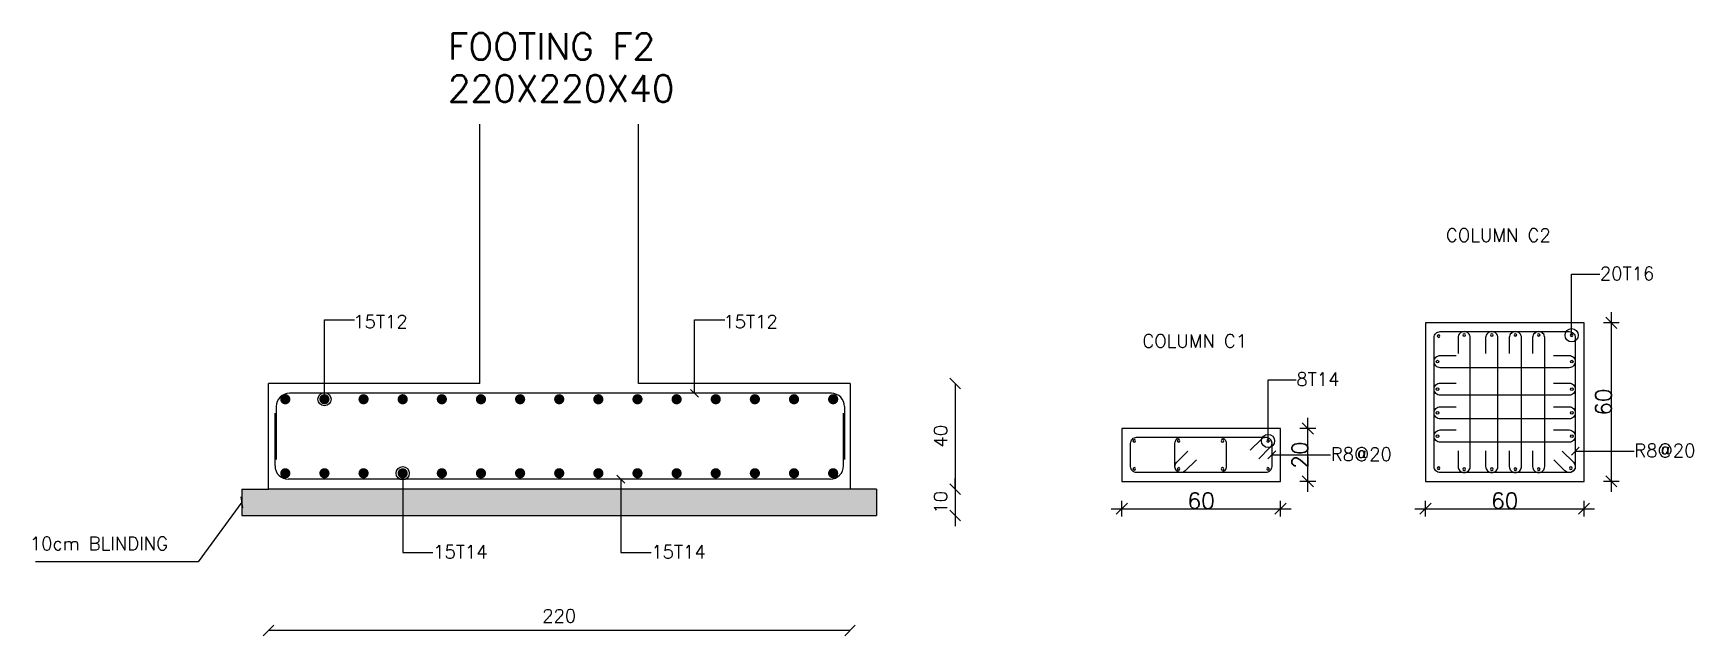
# Model space of a CAD drawing. Header units: metres. Extents: x -353217 to -351774, y -68080 to -67552.
# Drawn here: x -352102.1 to -352039.2, y -67948.4 to -67925.6 of the extents above; entities that cross this region are included whole.
import ezdxf
from ezdxf.enums import TextEntityAlignment as Align

# ---------------------------------------------------------------- set-up
doc = ezdxf.new("R2010")
doc.units = ezdxf.units.M
doc.header["$MEASUREMENT"] = 0
doc.header["$PDMODE"] = 2
doc.header["$PDSIZE"] = -0.6
for name, color, linetype in [('CONRETE', 2, 'Continuous'), ('DIMENSION', 7, 'Continuous'), ('str-concrete', 2, 'Continuous'), ('str-dimensions', 7, 'Continuous'), ('str-reinforcement', 5, 'Continuous'), ('str-stirrups', 1, 'Continuous'), ('str-text', 1, 'Continuous')]:
    doc.layers.add(name, color=color, linetype=linetype)
doc.styles.add('ROMAN', font='ROMANS.SHX')
doc.styles.add('ROMANS', font='romans', dxfattribs={"height": 0.4})
doc.styles.add('ROMANS-CART', font='romans.shx', dxfattribs={"height": 2})
doc.dimstyles.new('STRUCTURE.5MM', dxfattribs={"dimtxt": 0.5, "dimasz": 0.4, "dimexe": 1.25, "dimexo": 0.625, "dimgap": 0.3, "dimtad": 1, "dimtoh": 1, "dimdec": 4, "dimlfac": 10, "dimrnd": 1, "dimdsep": 46, "dimtxsty": 'ROMAN', "dimblk1": 'OBLIQUE', "dimblk2": 'OBLIQUE', "dimsah": 1, "dimcen": 2.5, "dimse1": 1, "dimse2": 1, "dimclrd": 2, "dimclre": 7, "dimclrt": 1, "dimadec": 0, "dimazin": 0, "dimtfac": 1, "dimtdec": 4, "dimtix": 1, "dimtmove": 0, "dimatfit": 3, "dimldrblk": 'OBLIQUE', "dimfxl": 1, "dimtolj": 1, "dimtzin": 0, "dimarcsym": 0})

# ---------------------------------------------------------------- blocks, each defined once
blk = doc.blocks.new('_Oblique')
at = {"color": 0, "linetype": 'ByBlock', "lineweight": -2}
blk.add_line((-0.5, -0.5), (0.5, 0.5), dxfattribs=at)
blk = doc.blocks.new('*D635')
at = {"layer": 'Defpoints', "color": 0, "transparency": 16777216}
for p in [(-352071.168, -67938.869), (-352071.168, -67942.869), (-352067.19, -67942.869)]:
    blk.add_point(p, dxfattribs=at)
at = {"layer": 'DIMENSION', "color": 2, "lineweight": -2, "transparency": 16777216}
blk.add_line((-352067.19, -67938.869), (-352067.19, -67942.869), dxfattribs=at)
at = {"layer": 'DIMENSION', "color": 2, "lineweight": -2, "transparency": 16777216, "xscale": 0.4, "yscale": 0.4, "zscale": 0.4}
for p, rotation in [((-352067.19, -67938.869), 90), ((-352067.19, -67942.869), 270)]:
    blk.add_blockref('_Oblique', p, dxfattribs=dict(at, rotation=rotation))
at = {"layer": 'DIMENSION', "color": 1, "transparency": 16777216, "insert": (-352067.74, -67940.869), "char_height": 0.5, "attachment_point": 5, "rotation": 90, "style": 'ROMAN'}
blk.add_mtext('\\A1;40', dxfattribs=at)
blk = doc.blocks.new('*D636')
at = {"layer": 'Defpoints', "color": 0, "transparency": 16777216}
for p in [(-352070.168, -67942.869), (-352070.168, -67943.869), (-352067.19, -67943.869)]:
    blk.add_point(p, dxfattribs=at)
at = {"layer": 'DIMENSION', "color": 2, "lineweight": -2, "transparency": 16777216}
for p, q in [((-352067.19, -67942.869), (-352067.19, -67942.469)), ((-352067.19, -67942.869), (-352067.19, -67943.869)), ((-352067.19, -67943.869), (-352067.19, -67944.269))]:
    blk.add_line(p, q, dxfattribs=at)
at = {"layer": 'DIMENSION', "color": 2, "lineweight": -2, "transparency": 16777216, "xscale": 0.4, "yscale": 0.4, "zscale": 0.4}
for p, rotation in [((-352067.19, -67942.869), 270), ((-352067.19, -67943.869), 90)]:
    blk.add_blockref('_Oblique', p, dxfattribs=dict(at, rotation=rotation))
at = {"layer": 'DIMENSION', "color": 1, "transparency": 16777216, "insert": (-352067.74, -67943.369), "char_height": 0.5, "attachment_point": 5, "rotation": 90, "style": 'ROMAN'}
blk.add_mtext('\\A1;10', dxfattribs=at)
blk = doc.blocks.new('*D637')
at = {"layer": 'Defpoints', "color": 0, "transparency": 16777216}
for p in [(-352093.168, -67942.869), (-352071.168, -67942.869), (-352093.168, -67948.22)]:
    blk.add_point(p, dxfattribs=at)
at = {"layer": 'DIMENSION', "color": 2, "lineweight": -2, "transparency": 16777216}
blk.add_line((-352071.168, -67948.22), (-352093.168, -67948.22), dxfattribs=at)
at = {"layer": 'DIMENSION', "color": 2, "lineweight": -2, "transparency": 16777216, "xscale": 0.4, "yscale": 0.4, "zscale": 0.4, "rotation": 180}
blk.add_blockref('_Oblique', (-352093.168, -67948.22), dxfattribs=at)
at = {"layer": 'DIMENSION', "color": 2, "lineweight": -2, "transparency": 16777216, "xscale": 0.4, "yscale": 0.4, "zscale": 0.4}
blk.add_blockref('_Oblique', (-352071.168, -67948.22), dxfattribs=at)
at = {"layer": 'DIMENSION', "color": 1, "transparency": 16777216, "insert": (-352082.168, -67947.67), "char_height": 0.5, "attachment_point": 5, "style": 'ROMAN'}
blk.add_mtext('\\A1;220', dxfattribs=at)

msp = doc.modelspace()

# ---------------------------------------------------------------- hatches: boundary and pattern name
at = {"layer": 'CONRETE'}
h = msp.add_hatch(dxfattribs=at)
h.set_pattern_fill('AR-CONC', color=256, scale=0.1, style=0)
h.set_pattern_definition([(50, (-352012.0019, -67469.2791), (0.7172602, -0.0627521), [0.075, -0.825]), (355, (-352012.0019, -67469.2791), (-0.1387513, 0.7521921), [0.06, -0.66]), (100.45144, (-352011.94216, -67469.2843), (0.5785088, 0.68944), [0.0637402, -0.7011421]), (46.1842, (-352012.0019, -67469.0791), (1.0672413, -0.1655193), [0.1125, -1.2375]), (96.63564, (-352011.913, -67469.0929), (0.934662, 0.9741186), [0.0956103, -1.0517138]), (351.18416, (-352012.0019, -67469.0791), (0.934662, 0.9741186), [0.09, -0.99]), (21, (-352011.9019, -67469.1291), (0.59690705, -0.4026189), [0.075, -0.825]), (326, (-352011.9019, -67469.1291), (0.2433153, 0.72515), [0.06, -0.66]), (71.45144, (-352011.8522, -67469.16264), (0.8402224, 0.3225312), [0.0637402, -0.7011421]), (37.5, (-352012.00193, -67469.2791), (0.01215986, 0.33289385), [0, -0.652, 0, -0.67, 0, -0.6625]), (7.5, (-352012.00193, -67469.2791), (0.26306954, 0.3944117), [0, -0.382, 0, -0.637, 0, -0.2525]), (327.5, (-352012.22493, -67469.2791), (0.53382244, -0.02255487), [0, -0.25, 0, -0.78, 0, -1.035]), (317.5, (-352012.32493, -67469.2791), (0.58318617, 0.100105), [0, -0.325, 0, -0.518, 0, -0.735])])
h.paths.add_polyline_path([(-352094.1675688, -67942.8689442), (-352094.1675688, -67943.8689442), (-352070.1675688, -67943.8689442), (-352070.1675688, -67942.8689442)])

# ---------------------------------------------------------------- linework, layer by layer
at = {"layer": 'str-concrete'}
for p, q in [((-352085.1675688, -67938.8689442), (-352085.1675688, -67929.0543143)), ((-352079.1675688, -67938.8689442), (-352079.1675688, -67929.0543143)), ((-352093.1675688, -67942.8689442), (-352093.1675688, -67938.8689442)), ((-352085.1675688, -67938.8689442), (-352093.1675688, -67938.8689442)), ((-352071.1675688, -67938.8689442), (-352079.1675688, -67938.8689442)), ((-352071.1675688, -67938.8689442), (-352071.1675688, -67942.8689442)), ((-352094.1675688, -67942.8689442), (-352094.1675688, -67943.8689442)), ((-352094.1675688, -67942.8689442), (-352093.1675688, -67942.8689442)), ((-352071.1675688, -67942.8689442), (-352093.1675688, -67942.8689442)), ((-352070.1675688, -67942.8689442), (-352071.1675688, -67942.8689442)), ((-352070.1675688, -67942.8689442), (-352070.1675688, -67943.8689442)), ((-352094.1675688, -67943.8689442), (-352070.1675688, -67943.8689442))]:
    msp.add_line(p, q, dxfattribs=at)
for points in [[(-352049.4015422, -67936.5770088), (-352049.4015422, -67942.5770088)], [(-352043.4015422, -67936.5770088), (-352049.4015422, -67936.5770088)], [(-352043.4015422, -67942.5770088), (-352043.4015422, -67936.5770088)], [(-352054.8845491, -67940.5770088), (-352060.8845491, -67940.5770088)], [(-352060.8845491, -67940.5770088), (-352060.8845491, -67942.5770088)], [(-352054.8845491, -67942.5770088), (-352054.8845491, -67940.5770088)], [(-352060.8845491, -67942.5770088), (-352054.8845491, -67942.5770088)], [(-352049.4015422, -67942.5770088), (-352043.4015422, -67942.5770088)]]:
    msp.add_lwpolyline(points, dxfattribs=at)
at = {"layer": 'str-dimensions'}
for points in [[(-352042.3675042, -67942.9770088), (-352042.3675042, -67936.1770088)], [(-352042.0675042, -67936.5770088), (-352042.6675042, -67936.5770088)], [(-352042.155372, -67936.7891408), (-352042.5796362, -67936.3648768)], [(-352053.5505111, -67940.5770088), (-352054.1505111, -67940.5770088)], [(-352053.6383789, -67940.7891408), (-352054.0626431, -67940.3648768)], [(-352053.8505111, -67942.9770088), (-352053.8505111, -67940.1770088)], [(-352053.6383789, -67942.7891408), (-352054.0626431, -67942.3648768)], [(-352042.155372, -67942.7891408), (-352042.5796362, -67942.3648768)], [(-352053.5505111, -67942.5770088), (-352054.1505111, -67942.5770088)], [(-352042.0675042, -67942.5770088), (-352042.6675042, -67942.5770088)], [(-352061.2845491, -67943.6110468), (-352054.4845491, -67943.6110468)], [(-352061.0966811, -67943.823179), (-352060.6724171, -67943.3989148)], [(-352060.8845491, -67943.9110468), (-352060.8845491, -67943.3110468)], [(-352055.0966811, -67943.823179), (-352054.6724171, -67943.3989148)], [(-352054.8845491, -67943.9110468), (-352054.8845491, -67943.3110468)], [(-352049.8015422, -67943.6110468), (-352043.0015422, -67943.6110468)], [(-352049.6136742, -67943.823179), (-352049.1894102, -67943.3989148)], [(-352049.4015422, -67943.9110468), (-352049.4015422, -67943.3110468)], [(-352043.6136742, -67943.823179), (-352043.1894102, -67943.3989148)], [(-352043.4015422, -67943.9110468), (-352043.4015422, -67943.3110468)]]:
    msp.add_lwpolyline(points, dxfattribs=at)
at = {"layer": 'str-reinforcement'}
for p, q in [((-352071.8744213, -67939.2439442), (-352092.3744213, -67939.2439442)), ((-352092.9175688, -67941.9939442), (-352092.9175688, -67939.9908124)), ((-352092.8744213, -67939.7439442), (-352092.8744213, -67941.7470761)), ((-352071.4175688, -67941.9939442), (-352071.4175688, -67939.9908124)), ((-352071.3744213, -67939.7439442), (-352071.3744213, -67941.7470761)), ((-352071.9175688, -67942.4939442), (-352092.4175688, -67942.4939442))]:
    msp.add_line(p, q, dxfattribs=at)
for points, format in [([(-352048.9015422, -67937.0270088, 1), (-352048.9015422, -67937.1270088, 1)], "xyb"), ([(-352047.9338055, -67936.9870088, 1), (-352047.9338055, -67937.0870088, 1)], "xyb"), ([(-352046.8930799, -67936.9870088, 1), (-352046.8930799, -67937.0870088, 1)], "xyb"), ([(-352045.9988943, -67936.9870088, 1), (-352045.9988943, -67937.0870088, 1)], "xyb"), ([(-352045.1165422, -67936.9870088, 1), (-352045.1165422, -67937.0870088, 1)], "xyb"), ([(-352043.8715422, -67936.9970088, 1), (-352043.8715422, -67937.0970088, 1)], "xyb"), ([(-352048.9915422, -67938.0447454, -1), (-352048.8915422, -67938.0447454, -1)], "xyb"), ([(-352043.9115422, -67938.0447454, -1), (-352043.8115422, -67938.0447454, -1)], "xyb"), ([(-352092.6253369, -67939.4683808, 0.192375, 0.192375, -1), (-352092.4329619, -67939.4683808, 0.192375, 0.192375, -1)], "xyseb"), ([(-352091.1451111, -67939.4683808, 0.192375, 0.192375, -1), (-352090.9527361, -67939.4683808, 0.192375, 0.192375, -1)], "xyseb"), ([(-352089.6648853, -67939.4683808, 0.192375, 0.192375, -1), (-352089.4725103, -67939.4683808, 0.192375, 0.192375, -1)], "xyseb"), ([(-352088.1846595, -67939.4683808, 0.192375, 0.192375, -1), (-352087.9922845, -67939.4683808, 0.192375, 0.192375, -1)], "xyseb"), ([(-352086.7044337, -67939.4683808, 0.192375, 0.192375, -1), (-352086.5120587, -67939.4683808, 0.192375, 0.192375, -1)], "xyseb"), ([(-352085.2242079, -67939.4683808, 0.192375, 0.192375, -1), (-352085.0318329, -67939.4683808, 0.192375, 0.192375, -1)], "xyseb"), ([(-352083.7439821, -67939.4683808, 0.192375, 0.192375, -1), (-352083.5516071, -67939.4683808, 0.192375, 0.192375, -1)], "xyseb"), ([(-352082.2637563, -67939.4683808, 0.192375, 0.192375, -1), (-352082.0713813, -67939.4683808, 0.192375, 0.192375, -1)], "xyseb"), ([(-352080.7835305, -67939.4683808, 0.192375, 0.192375, -1), (-352080.5911555, -67939.4683808, 0.192375, 0.192375, -1)], "xyseb"), ([(-352079.3033047, -67939.4683808, 0.192375, 0.192375, -1), (-352079.1109297, -67939.4683808, 0.192375, 0.192375, -1)], "xyseb"), ([(-352077.8230789, -67939.4683808, 0.192375, 0.192375, -1), (-352077.6307039, -67939.4683808, 0.192375, 0.192375, -1)], "xyseb"), ([(-352076.3428531, -67939.4683808, 0.192375, 0.192375, -1), (-352076.1504781, -67939.4683808, 0.192375, 0.192375, -1)], "xyseb"), ([(-352074.8626273, -67939.4683808, 0.192375, 0.192375, -1), (-352074.6702523, -67939.4683808, 0.192375, 0.192375, -1)], "xyseb"), ([(-352073.3824016, -67939.4683808, 0.192375, 0.192375, -1), (-352073.1900266, -67939.4683808, 0.192375, 0.192375, -1)], "xyseb"), ([(-352071.7098008, -67939.4683808, 0.192375, 0.192375, 1), (-352071.9021758, -67939.4683808, 0.192375, 0.192375, 1)], "xyseb"), ([(-352048.9915422, -67939.085471, -1), (-352048.8915422, -67939.085471, -1)], "xyb"), ([(-352043.9115422, -67939.085471, -1), (-352043.8115422, -67939.085471, -1)], "xyb"), ([(-352048.9915422, -67939.9796566, -1), (-352048.8915422, -67939.9796566, -1)], "xyb"), ([(-352043.9115422, -67939.9796566, -1), (-352043.8115422, -67939.9796566, -1)], "xyb"), ([(-352060.4645491, -67941.0470088, 1), (-352060.3645491, -67941.0470088, 1)], "xyb"), ([(-352058.7866402, -67941.0470088, 1), (-352058.6866402, -67941.0470088, 1)], "xyb"), ([(-352057.1302412, -67941.0470088, 1), (-352057.0302412, -67941.0470088, 1)], "xyb"), ([(-352055.4045491, -67941.0470088, 1), (-352055.3045491, -67941.0470088, 1)], "xyb"), ([(-352048.9915422, -67940.8620088, -1), (-352048.8915422, -67940.8620088, -1)], "xyb"), ([(-352043.9115422, -67940.8620088, -1), (-352043.8115422, -67940.8620088, -1)], "xyb"), ([(-352092.6253369, -67942.2695077, 0.192375, 0.192375, 1), (-352092.4329619, -67942.2695077, 0.192375, 0.192375, 1)], "xyseb"), ([(-352091.1451111, -67942.2695077, 0.192375, 0.192375, 1), (-352090.9527361, -67942.2695077, 0.192375, 0.192375, 1)], "xyseb"), ([(-352089.6648853, -67942.2695077, 0.192375, 0.192375, 1), (-352089.4725103, -67942.2695077, 0.192375, 0.192375, 1)], "xyseb"), ([(-352088.1846595, -67942.2695077, 0.192375, 0.192375, 1), (-352087.9922845, -67942.2695077, 0.192375, 0.192375, 1)], "xyseb"), ([(-352086.7044337, -67942.2695077, 0.192375, 0.192375, 1), (-352086.5120587, -67942.2695077, 0.192375, 0.192375, 1)], "xyseb"), ([(-352085.2242079, -67942.2695077, 0.192375, 0.192375, 1), (-352085.0318329, -67942.2695077, 0.192375, 0.192375, 1)], "xyseb"), ([(-352083.7439821, -67942.2695077, 0.192375, 0.192375, 1), (-352083.5516071, -67942.2695077, 0.192375, 0.192375, 1)], "xyseb"), ([(-352082.2637563, -67942.2695077, 0.192375, 0.192375, 1), (-352082.0713813, -67942.2695077, 0.192375, 0.192375, 1)], "xyseb"), ([(-352080.7835305, -67942.2695077, 0.192375, 0.192375, 1), (-352080.5911555, -67942.2695077, 0.192375, 0.192375, 1)], "xyseb"), ([(-352079.3033047, -67942.2695077, 0.192375, 0.192375, 1), (-352079.1109297, -67942.2695077, 0.192375, 0.192375, 1)], "xyseb"), ([(-352077.8230789, -67942.2695077, 0.192375, 0.192375, 1), (-352077.6307039, -67942.2695077, 0.192375, 0.192375, 1)], "xyseb"), ([(-352076.3428531, -67942.2695077, 0.192375, 0.192375, 1), (-352076.1504781, -67942.2695077, 0.192375, 0.192375, 1)], "xyseb"), ([(-352074.8626273, -67942.2695077, 0.192375, 0.192375, 1), (-352074.6702523, -67942.2695077, 0.192375, 0.192375, 1)], "xyseb"), ([(-352073.3824016, -67942.2695077, 0.192375, 0.192375, 1), (-352073.1900266, -67942.2695077, 0.192375, 0.192375, 1)], "xyseb"), ([(-352071.7098008, -67942.2695077, 0.192375, 0.192375, -1), (-352071.9021758, -67942.2695077, 0.192375, 0.192375, -1)], "xyseb"), ([(-352060.4645491, -67942.1070088, 1), (-352060.3645491, -67942.1070088, 1)], "xyb"), ([(-352060.4645491, -67942.1070088, 1), (-352060.3645491, -67942.1070088, 1)], "xyb"), ([(-352058.7866402, -67942.1070088, 1), (-352058.6866402, -67942.1070088, 1)], "xyb"), ([(-352057.1302412, -67942.1070088, 1), (-352057.0302412, -67942.1070088, 1)], "xyb"), ([(-352055.4045491, -67942.1070088, 1), (-352055.3045491, -67942.1070088, 1)], "xyb"), ([(-352048.9015422, -67942.0270088, 1), (-352048.9015422, -67942.1270088, 1)], "xyb"), ([(-352047.9338055, -67942.0670088, 1), (-352047.9338055, -67942.1670088, 1)], "xyb"), ([(-352046.8930799, -67942.0670088, 1), (-352046.8930799, -67942.1670088, 1)], "xyb"), ([(-352045.9988943, -67942.0670088, 1), (-352045.9988943, -67942.1670088, 1)], "xyb"), ([(-352045.1165422, -67942.0670088, 1), (-352045.1165422, -67942.1670088, 1)], "xyb"), ([(-352043.9015422, -67942.0270088, 1), (-352043.9015422, -67942.1270088, 1)], "xyb")]:
    msp.add_lwpolyline(points, format=format, close=True, dxfattribs=at)
for centre, start, end in [((-352092.3744213, -67939.7439442), 90, 180), ((-352071.8744213, -67939.7439442), 0, 90), ((-352092.4175688, -67941.9939442), 180, 270), ((-352071.9175688, -67941.9939442), 270, 0)]:
    msp.add_arc(centre, 0.5, start, end, dxfattribs=at)
at = {"layer": 'str-stirrups'}
for points in [[(-352049.0715422, -67937.1370088), (-352049.0671228, -67937.092138)], [(-352049.0715422, -67942.0170088), (-352049.0715422, -67937.1370088)], [(-352049.0671228, -67937.092138), (-352049.0540346, -67937.0489916)], [(-352049.0540346, -67937.0489916), (-352049.0327802, -67937.0092278)], [(-352049.0327802, -67937.0092278), (-352049.0041768, -67936.9743744)], [(-352049.0041768, -67936.9743744), (-352048.9693234, -67936.9457708)], [(-352048.9693234, -67936.9457708), (-352048.9295594, -67936.9245166)], [(-352048.9295594, -67936.9245166), (-352048.886413, -67936.9114282)], [(-352048.886413, -67936.9114282), (-352048.8415422, -67936.9070088)], [(-352048.8415422, -67936.9070088), (-352043.9615422, -67936.9070088)], [(-352048.1593861, -67937.092138), (-352048.1638055, -67937.1370088)], [(-352048.1638055, -67937.1370088), (-352048.1638055, -67937.7370088)], [(-352048.1462979, -67937.0489916), (-352048.1593861, -67937.092138)], [(-352048.1250435, -67937.0092278), (-352048.1462979, -67937.0489916)], [(-352048.0964401, -67936.9743744), (-352048.1250435, -67937.0092278)], [(-352048.0615867, -67936.9457708), (-352048.0964401, -67936.9743744)], [(-352048.0218227, -67936.9245166), (-352048.0615867, -67936.9457708)], [(-352047.9786763, -67936.9114282), (-352048.0218227, -67936.9245166)], [(-352047.9338055, -67936.9070088), (-352047.9786763, -67936.9114282)], [(-352047.8889347, -67936.9114282), (-352047.9338055, -67936.9070088)], [(-352047.8457883, -67936.9245166), (-352047.8889347, -67936.9114282)], [(-352047.8060245, -67936.9457708), (-352047.8457883, -67936.9245166)], [(-352047.7711709, -67936.9743744), (-352047.8060245, -67936.9457708)], [(-352047.7425675, -67937.0092278), (-352047.7711709, -67936.9743744)], [(-352047.7213133, -67937.0489916), (-352047.7425675, -67937.0092278)], [(-352047.7082249, -67937.092138), (-352047.7213133, -67937.0489916)], [(-352047.7038055, -67937.1370088), (-352047.7082249, -67937.092138)], [(-352047.7038055, -67942.0170088), (-352047.7038055, -67937.1370088)], [(-352047.1186605, -67937.092138), (-352047.1230799, -67937.1370088)], [(-352047.1230799, -67937.1370088), (-352047.1230799, -67937.7370088)], [(-352047.1055723, -67937.0489916), (-352047.1186605, -67937.092138)], [(-352047.0843179, -67937.0092278), (-352047.1055723, -67937.0489916)], [(-352047.0557145, -67936.9743744), (-352047.0843179, -67937.0092278)], [(-352047.0208611, -67936.9457708), (-352047.0557145, -67936.9743744)], [(-352046.9810971, -67936.9245166), (-352047.0208611, -67936.9457708)], [(-352046.9379507, -67936.9114282), (-352046.9810971, -67936.9245166)], [(-352046.8930799, -67936.9070088), (-352046.9379507, -67936.9114282)], [(-352046.8482091, -67936.9114282), (-352046.8930799, -67936.9070088)], [(-352046.8050627, -67936.9245166), (-352046.8482091, -67936.9114282)], [(-352046.7652989, -67936.9457708), (-352046.8050627, -67936.9245166)], [(-352046.7304453, -67936.9743744), (-352046.7652989, -67936.9457708)], [(-352046.7018419, -67937.0092278), (-352046.7304453, -67936.9743744)], [(-352046.6805877, -67937.0489916), (-352046.7018419, -67937.0092278)], [(-352046.6674993, -67937.092138), (-352046.6805877, -67937.0489916)], [(-352046.6630799, -67937.1370088), (-352046.6674993, -67937.092138)], [(-352046.6630799, -67942.0170088), (-352046.6630799, -67937.1370088)], [(-352046.2244749, -67937.092138), (-352046.2288943, -67937.1370088)], [(-352046.2288943, -67937.1370088), (-352046.2288943, -67937.7370088)], [(-352046.2113867, -67937.0489916), (-352046.2244749, -67937.092138)], [(-352046.1901323, -67937.0092278), (-352046.2113867, -67937.0489916)], [(-352046.1615289, -67936.9743744), (-352046.1901323, -67937.0092278)], [(-352046.1266755, -67936.9457708), (-352046.1615289, -67936.9743744)], [(-352046.0869115, -67936.9245166), (-352046.1266755, -67936.9457708)], [(-352046.0437651, -67936.9114282), (-352046.0869115, -67936.9245166)], [(-352045.9988943, -67936.9070088), (-352046.0437651, -67936.9114282)], [(-352045.9540235, -67936.9114282), (-352045.9988943, -67936.9070088)], [(-352045.9108771, -67936.9245166), (-352045.9540235, -67936.9114282)], [(-352045.8711133, -67936.9457708), (-352045.9108771, -67936.9245166)], [(-352045.8362597, -67936.9743744), (-352045.8711133, -67936.9457708)], [(-352045.8076563, -67937.0092278), (-352045.8362597, -67936.9743744)], [(-352045.7864021, -67937.0489916), (-352045.8076563, -67937.0092278)], [(-352045.7733137, -67937.092138), (-352045.7864021, -67937.0489916)], [(-352045.7688943, -67937.1370088), (-352045.7733137, -67937.092138)], [(-352045.7688943, -67942.0170088), (-352045.7688943, -67937.1370088)], [(-352045.3421228, -67937.092138), (-352045.3465422, -67937.1370088)], [(-352045.3465422, -67937.1370088), (-352045.3465422, -67937.7370088)], [(-352045.3290346, -67937.0489916), (-352045.3421228, -67937.092138)], [(-352045.3077802, -67937.0092278), (-352045.3290346, -67937.0489916)], [(-352045.2791768, -67936.9743744), (-352045.3077802, -67937.0092278)], [(-352045.2443234, -67936.9457708), (-352045.2791768, -67936.9743744)], [(-352045.2045594, -67936.9245166), (-352045.2443234, -67936.9457708)], [(-352045.161413, -67936.9114282), (-352045.2045594, -67936.9245166)], [(-352045.1165422, -67936.9070088), (-352045.161413, -67936.9114282)], [(-352045.0716714, -67936.9114282), (-352045.1165422, -67936.9070088)], [(-352045.028525, -67936.9245166), (-352045.0716714, -67936.9114282)], [(-352044.9887612, -67936.9457708), (-352045.028525, -67936.9245166)], [(-352044.9539076, -67936.9743744), (-352044.9887612, -67936.9457708)], [(-352044.9253042, -67937.0092278), (-352044.9539076, -67936.9743744)], [(-352044.90405, -67937.0489916), (-352044.9253042, -67937.0092278)], [(-352044.8909616, -67937.092138), (-352044.90405, -67937.0489916)], [(-352044.8865422, -67937.1370088), (-352044.8909616, -67937.092138)], [(-352044.8865422, -67942.0170088), (-352044.8865422, -67937.1370088)], [(-352043.9615422, -67936.9070088), (-352043.9166714, -67936.9114282)], [(-352043.9166714, -67936.9114282), (-352043.873525, -67936.9245166)], [(-352043.873525, -67936.9245166), (-352043.8337612, -67936.9457708)], [(-352043.8337612, -67936.9457708), (-352043.7989076, -67936.9743744)], [(-352043.7989076, -67936.9743744), (-352043.7703042, -67937.0092278)], [(-352043.7703042, -67937.0092278), (-352043.74905, -67937.0489916)], [(-352043.74905, -67937.0489916), (-352043.7359616, -67937.092138)], [(-352043.7359616, -67937.092138), (-352043.7315422, -67937.1370088)], [(-352043.7315422, -67937.1370088), (-352043.7315422, -67942.0170088)], [(-352049.0715422, -67938.0447454), (-352049.0671228, -67937.9998746)], [(-352049.0671228, -67938.0896162), (-352049.0715422, -67938.0447454)], [(-352049.0671228, -67937.9998746), (-352049.0540344, -67937.9567282)], [(-352049.0540344, -67938.1327626), (-352049.0671228, -67938.0896162)], [(-352049.0540344, -67937.9567282), (-352049.0327802, -67937.9169642)], [(-352049.0327802, -67937.9169642), (-352049.0041766, -67937.8821108)], [(-352049.0041766, -67937.8821108), (-352048.9693232, -67937.8535074)], [(-352048.9693232, -67937.8535074), (-352048.9295594, -67937.832253)], [(-352048.9295594, -67937.832253), (-352048.886413, -67937.8191648)], [(-352048.886413, -67937.8191648), (-352048.8415422, -67937.8147454)], [(-352048.8415422, -67937.8147454), (-352048.2415422, -67937.8147454)], [(-352044.5615422, -67937.8147454), (-352043.9615422, -67937.8147454)], [(-352043.9615422, -67937.8147454), (-352043.9166714, -67937.8191648)], [(-352043.9166714, -67937.8191648), (-352043.873525, -67937.832253)], [(-352043.873525, -67937.832253), (-352043.833761, -67937.8535074)], [(-352043.833761, -67937.8535074), (-352043.7989076, -67937.8821108)], [(-352043.7989076, -67937.8821108), (-352043.7703042, -67937.9169642)], [(-352043.7703042, -67937.9169642), (-352043.7490498, -67937.9567282)], [(-352043.7490498, -67937.9567282), (-352043.7359616, -67937.9998746)], [(-352043.7359616, -67938.0896162), (-352043.7490498, -67938.1327626)], [(-352043.7359616, -67937.9998746), (-352043.7315422, -67938.0447454)], [(-352043.7315422, -67938.0447454), (-352043.7359616, -67938.0896162)], [(-352049.0327802, -67938.1725264), (-352049.0540344, -67938.1327626)], [(-352049.0041766, -67938.20738), (-352049.0327802, -67938.1725264)], [(-352048.9693232, -67938.2359834), (-352049.0041766, -67938.20738)], [(-352048.9295594, -67938.2572376), (-352048.9693232, -67938.2359834)], [(-352048.886413, -67938.270326), (-352048.9295594, -67938.2572376)], [(-352048.8415422, -67938.2747454), (-352048.886413, -67938.270326)], [(-352043.9615422, -67938.2747454), (-352048.8415422, -67938.2747454)], [(-352043.9166714, -67938.270326), (-352043.9615422, -67938.2747454)], [(-352043.873525, -67938.2572376), (-352043.9166714, -67938.270326)], [(-352043.833761, -67938.2359834), (-352043.873525, -67938.2572376)], [(-352043.7989076, -67938.20738), (-352043.833761, -67938.2359834)], [(-352043.7703042, -67938.1725264), (-352043.7989076, -67938.20738)], [(-352043.7490498, -67938.1327626), (-352043.7703042, -67938.1725264)], [(-352049.0715422, -67939.085471), (-352049.0671228, -67939.0406002)], [(-352049.0671228, -67939.1303418), (-352049.0715422, -67939.085471)], [(-352049.0671228, -67939.0406002), (-352049.0540344, -67938.9974538)], [(-352049.0540344, -67939.1734882), (-352049.0671228, -67939.1303418)], [(-352049.0540344, -67938.9974538), (-352049.0327802, -67938.9576898)], [(-352049.0327802, -67939.213252), (-352049.0540344, -67939.1734882)], [(-352049.0327802, -67938.9576898), (-352049.0041766, -67938.9228364)], [(-352049.0041766, -67939.2481056), (-352049.0327802, -67939.213252)], [(-352049.0041766, -67938.9228364), (-352048.9693232, -67938.894233)], [(-352048.9693232, -67939.276709), (-352049.0041766, -67939.2481056)], [(-352048.9693232, -67938.894233), (-352048.9295594, -67938.8729786)], [(-352048.9295594, -67939.2979632), (-352048.9693232, -67939.276709)], [(-352048.9295594, -67938.8729786), (-352048.886413, -67938.8598904)], [(-352048.886413, -67939.3110516), (-352048.9295594, -67939.2979632)], [(-352048.886413, -67938.8598904), (-352048.8415422, -67938.855471)], [(-352048.8415422, -67939.315471), (-352048.886413, -67939.3110516)], [(-352048.8415422, -67938.855471), (-352048.2415422, -67938.855471)], [(-352043.9615422, -67939.315471), (-352048.8415422, -67939.315471)], [(-352044.5615422, -67938.855471), (-352043.9615422, -67938.855471)], [(-352043.9615422, -67938.855471), (-352043.9166714, -67938.8598904)], [(-352043.9166714, -67939.3110516), (-352043.9615422, -67939.315471)], [(-352043.9166714, -67938.8598904), (-352043.873525, -67938.8729786)], [(-352043.873525, -67939.2979632), (-352043.9166714, -67939.3110516)], [(-352043.873525, -67938.8729786), (-352043.833761, -67938.894233)], [(-352043.833761, -67939.276709), (-352043.873525, -67939.2979632)], [(-352043.833761, -67938.894233), (-352043.7989076, -67938.9228364)], [(-352043.7989076, -67939.2481056), (-352043.833761, -67939.276709)], [(-352043.7989076, -67938.9228364), (-352043.7703042, -67938.9576898)], [(-352043.7703042, -67939.213252), (-352043.7989076, -67939.2481056)], [(-352043.7703042, -67938.9576898), (-352043.7490498, -67938.9974538)], [(-352043.7490498, -67939.1734882), (-352043.7703042, -67939.213252)], [(-352043.7490498, -67938.9974538), (-352043.7359616, -67939.0406002)], [(-352043.7359616, -67939.1303418), (-352043.7490498, -67939.1734882)], [(-352043.7359616, -67939.0406002), (-352043.7315422, -67939.085471)], [(-352043.7315422, -67939.085471), (-352043.7359616, -67939.1303418)], [(-352049.0715422, -67939.9796566), (-352049.0671228, -67939.9347858)], [(-352049.0671228, -67940.0245274), (-352049.0715422, -67939.9796566)], [(-352049.0671228, -67939.9347858), (-352049.0540344, -67939.8916394)], [(-352049.0540344, -67939.8916394), (-352049.0327802, -67939.8518754)], [(-352049.0327802, -67939.8518754), (-352049.0041766, -67939.817022)], [(-352049.0041766, -67939.817022), (-352048.9693232, -67939.7884186)], [(-352048.9693232, -67939.7884186), (-352048.9295594, -67939.7671642)], [(-352048.9295594, -67939.7671642), (-352048.886413, -67939.754076)], [(-352048.886413, -67939.754076), (-352048.8415422, -67939.7496566)], [(-352048.8415422, -67939.7496566), (-352048.2415422, -67939.7496566)], [(-352044.5615422, -67939.7496566), (-352043.9615422, -67939.7496566)], [(-352043.9615422, -67939.7496566), (-352043.9166714, -67939.754076)], [(-352043.9166714, -67939.754076), (-352043.873525, -67939.7671642)], [(-352043.873525, -67939.7671642), (-352043.833761, -67939.7884186)], [(-352043.833761, -67939.7884186), (-352043.7989076, -67939.817022)], [(-352043.7989076, -67939.817022), (-352043.7703042, -67939.8518754)], [(-352043.7703042, -67939.8518754), (-352043.7490498, -67939.8916394)], [(-352043.7490498, -67939.8916394), (-352043.7359616, -67939.9347858)], [(-352043.7359616, -67939.9347858), (-352043.7315422, -67939.9796566)], [(-352043.7315422, -67939.9796566), (-352043.7359616, -67940.0245274)], [(-352049.0540344, -67940.0676738), (-352049.0671228, -67940.0245274)], [(-352049.0327802, -67940.1074376), (-352049.0540344, -67940.0676738)], [(-352049.0041766, -67940.1422912), (-352049.0327802, -67940.1074376)], [(-352048.9693232, -67940.1708946), (-352049.0041766, -67940.1422912)], [(-352048.9295594, -67940.1921488), (-352048.9693232, -67940.1708946)], [(-352048.886413, -67940.2052372), (-352048.9295594, -67940.1921488)], [(-352048.8415422, -67940.2096566), (-352048.886413, -67940.2052372)], [(-352043.9615422, -67940.2096566), (-352048.8415422, -67940.2096566)], [(-352043.9166714, -67940.2052372), (-352043.9615422, -67940.2096566)], [(-352043.873525, -67940.1921488), (-352043.9166714, -67940.2052372)], [(-352043.833761, -67940.1708946), (-352043.873525, -67940.1921488)], [(-352043.7989076, -67940.1422912), (-352043.833761, -67940.1708946)], [(-352043.7703042, -67940.1074376), (-352043.7989076, -67940.1422912)], [(-352043.7490498, -67940.0676738), (-352043.7703042, -67940.1074376)], [(-352043.7359616, -67940.0245274), (-352043.7490498, -67940.0676738)], [(-352060.5545491, -67941.1370088), (-352060.5501297, -67941.092138)], [(-352060.5545491, -67942.0170088), (-352060.5545491, -67941.1370088)], [(-352060.5501297, -67941.092138), (-352060.5370413, -67941.0489916)], [(-352060.5370413, -67941.0489916), (-352060.5157871, -67941.0092278)], [(-352060.5157871, -67941.0092278), (-352060.4871835, -67940.9743742)], [(-352060.4871835, -67940.9743742), (-352060.4523301, -67940.9457708)], [(-352060.4523301, -67940.9457708), (-352060.4125663, -67940.9245166)], [(-352060.4125663, -67940.9245166), (-352060.3694199, -67940.9114282)], [(-352060.3694199, -67940.9114282), (-352060.3245491, -67940.9070088)], [(-352060.3245491, -67940.9070088), (-352055.4445491, -67940.9070088)], [(-352058.8766402, -67941.1370088), (-352058.8722208, -67941.092138)], [(-352058.8766402, -67942.0170088), (-352058.8766402, -67941.1370088)], [(-352058.8722208, -67941.092138), (-352058.8591324, -67941.0489916)], [(-352058.8591324, -67941.0489916), (-352058.8378782, -67941.0092278)], [(-352058.8378782, -67941.0092278), (-352058.8092746, -67940.9743742)], [(-352058.8092746, -67940.9743742), (-352058.7744212, -67940.9457708)], [(-352058.7744212, -67940.9457708), (-352058.7346574, -67940.9245166)], [(-352058.7346574, -67940.9245166), (-352058.691511, -67940.9114282)], [(-352058.691511, -67940.9114282), (-352058.6466402, -67940.9070088)], [(-352058.6466402, -67940.9070088), (-352057.1702412, -67940.9070088)], [(-352057.1702412, -67940.9070088), (-352057.1253704, -67940.9114282)], [(-352057.1253704, -67940.9114282), (-352057.082224, -67940.9245166)], [(-352057.082224, -67940.9245166), (-352057.04246, -67940.9457708)], [(-352057.04246, -67940.9457708), (-352057.0076066, -67940.9743742)], [(-352057.0076066, -67940.9743742), (-352056.9790032, -67941.0092278)], [(-352056.9790032, -67941.0092278), (-352056.9577488, -67941.0489916)], [(-352056.9577488, -67941.0489916), (-352056.9446606, -67941.092138)], [(-352056.9446606, -67941.092138), (-352056.9402412, -67941.1370088)], [(-352056.9402412, -67941.1370088), (-352056.9402412, -67942.0170088)], [(-352056.0314477, -67941.3986384), (-352055.6071835, -67940.9743742)], [(-352055.6071835, -67940.9743742), (-352055.5529703, -67940.934167)], [(-352055.5529703, -67940.934167), (-352055.4894199, -67940.9114282)], [(-352055.4894199, -67940.9114282), (-352055.4220051, -67940.9081164)], [(-352055.4445491, -67940.9070088), (-352055.3777835, -67940.9169126)], [(-352055.4220051, -67940.9081164), (-352055.3565319, -67940.9245166)], [(-352055.3777835, -67940.9169126), (-352055.3167679, -67940.9457708)], [(-352055.3565319, -67940.9245166), (-352055.2986385, -67940.9592164)], [(-352055.3167679, -67940.9457708), (-352055.2667567, -67940.9910984)], [(-352055.2986385, -67940.9592164), (-352055.2533111, -67941.0092278)], [(-352055.2417071, -67941.2454302), (-352055.2819145, -67941.2996434)], [(-352055.2667567, -67940.9910984), (-352055.2320567, -67941.0489916)], [(-352055.2533111, -67941.0092278), (-352055.2244527, -67941.0702434)], [(-352055.2189685, -67941.1818796), (-352055.2417071, -67941.2454302)], [(-352055.2320567, -67941.0489916), (-352055.2156565, -67941.114465)], [(-352055.2244527, -67941.0702434), (-352055.2145491, -67941.1370088)], [(-352055.2156565, -67941.114465), (-352055.2189685, -67941.1818796)], [(-352055.2145491, -67941.1370088), (-352055.2145491, -67942.0170088)], [(-352049.0715422, -67940.8620088), (-352049.0671228, -67940.817138)], [(-352049.0671228, -67940.9068796), (-352049.0715422, -67940.8620088)], [(-352049.0671228, -67940.817138), (-352049.0540344, -67940.7739916)], [(-352049.0540344, -67940.950026), (-352049.0671228, -67940.9068796)], [(-352049.0540344, -67940.7739916), (-352049.0327802, -67940.7342276)], [(-352049.0327802, -67940.9897898), (-352049.0540344, -67940.950026)], [(-352049.0327802, -67940.7342276), (-352049.0041766, -67940.6993742)], [(-352049.0041766, -67941.0246434), (-352049.0327802, -67940.9897898)], [(-352049.0041766, -67940.6993742), (-352048.9693232, -67940.6707708)], [(-352048.9693232, -67941.0532468), (-352049.0041766, -67941.0246434)], [(-352048.9693232, -67940.6707708), (-352048.9295594, -67940.6495164)], [(-352048.9295594, -67941.074501), (-352048.9693232, -67941.0532468)], [(-352048.9295594, -67940.6495164), (-352048.886413, -67940.6364282)], [(-352048.886413, -67941.0875894), (-352048.9295594, -67941.074501)], [(-352048.886413, -67940.6364282), (-352048.8415422, -67940.6320088)], [(-352048.8415422, -67941.0920088), (-352048.886413, -67941.0875894)], [(-352048.8415422, -67940.6320088), (-352048.2415422, -67940.6320088)], [(-352043.9615422, -67941.0920088), (-352048.8415422, -67941.0920088)], [(-352044.5615422, -67940.6320088), (-352043.9615422, -67940.6320088)], [(-352043.9615422, -67940.6320088), (-352043.9166714, -67940.6364282)], [(-352043.9166714, -67941.0875894), (-352043.9615422, -67941.0920088)], [(-352043.9166714, -67940.6364282), (-352043.873525, -67940.6495164)], [(-352043.873525, -67941.074501), (-352043.9166714, -67941.0875894)], [(-352043.873525, -67940.6495164), (-352043.833761, -67940.6707708)], [(-352043.833761, -67941.0532468), (-352043.873525, -67941.074501)], [(-352043.833761, -67940.6707708), (-352043.7989076, -67940.6993742)], [(-352043.7989076, -67941.0246434), (-352043.833761, -67941.0532468)], [(-352043.7989076, -67940.6993742), (-352043.7703042, -67940.7342276)], [(-352043.7703042, -67940.9897898), (-352043.7989076, -67941.0246434)], [(-352043.7703042, -67940.7342276), (-352043.7490498, -67940.7739916)], [(-352043.7490498, -67940.950026), (-352043.7703042, -67940.9897898)], [(-352043.7490498, -67940.7739916), (-352043.7359616, -67940.817138)], [(-352043.7359616, -67940.9068796), (-352043.7490498, -67940.950026)], [(-352043.7359616, -67940.817138), (-352043.7315422, -67940.8620088)], [(-352043.7315422, -67940.8620088), (-352043.7359616, -67940.9068796)], [(-352058.849482, -67941.9085876), (-352058.8092746, -67941.8543742)], [(-352058.8092746, -67941.8543742), (-352058.3850106, -67941.4301102)], [(-352058.0597416, -67941.7553794), (-352058.4840056, -67942.1796434)], [(-352055.2819145, -67941.2996434), (-352055.7061785, -67941.7239074)], [(-352048.1638055, -67941.4170088), (-352048.1638055, -67942.0170088)], [(-352047.1230799, -67941.4170088), (-352047.1230799, -67942.0170088)], [(-352046.2288943, -67941.4170088), (-352046.2288943, -67942.0170088)], [(-352045.3465422, -67941.4170088), (-352045.3465422, -67942.0170088)], [(-352044.1241768, -67942.1796434), (-352044.5484408, -67941.7553794)], [(-352044.2231718, -67941.4301102), (-352043.7989076, -67941.8543744)], [(-352043.7989076, -67941.8543744), (-352043.7587004, -67941.9085876)], [(-352060.5501297, -67942.0618796), (-352060.5545491, -67942.0170088)], [(-352060.5370413, -67942.105026), (-352060.5501297, -67942.0618796)], [(-352060.5157871, -67942.14479), (-352060.5370413, -67942.105026)], [(-352060.4871835, -67942.1796434), (-352060.5157871, -67942.14479)], [(-352060.4523301, -67942.2082468), (-352060.4871835, -67942.1796434)], [(-352060.4125663, -67942.2295012), (-352060.4523301, -67942.2082468)], [(-352060.3694199, -67942.2425894), (-352060.4125663, -67942.2295012)], [(-352060.3245491, -67942.2470088), (-352060.3694199, -67942.2425894)], [(-352055.4445491, -67942.2470088), (-352060.3245491, -67942.2470088)], [(-352058.8667364, -67942.0837744), (-352058.8766402, -67942.0170088)], [(-352058.8755326, -67942.0395528), (-352058.8722208, -67941.972138)], [(-352058.8591324, -67942.105026), (-352058.8755326, -67942.0395528)], [(-352058.8722208, -67941.972138), (-352058.849482, -67941.9085876)], [(-352058.8378782, -67942.14479), (-352058.8667364, -67942.0837744)], [(-352058.8244326, -67942.1629194), (-352058.8591324, -67942.105026)], [(-352058.7925506, -67942.1948012), (-352058.8378782, -67942.14479)], [(-352058.7744212, -67942.2082468), (-352058.8244326, -67942.1629194)], [(-352058.7346574, -67942.2295012), (-352058.7925506, -67942.1948012)], [(-352058.7134056, -67942.2371052), (-352058.7744212, -67942.2082468)], [(-352058.669184, -67942.2459014), (-352058.7346574, -67942.2295012)], [(-352058.6466402, -67942.2470088), (-352058.7134056, -67942.2371052)], [(-352058.6017694, -67942.2425894), (-352058.669184, -67942.2459014)], [(-352057.1702412, -67942.2470088), (-352058.6466402, -67942.2470088)], [(-352058.5382188, -67942.2198508), (-352058.6017694, -67942.2425894)], [(-352058.4840056, -67942.1796434), (-352058.5382188, -67942.2198508)], [(-352057.1253704, -67942.2425894), (-352057.1702412, -67942.2470088)], [(-352057.082224, -67942.2295012), (-352057.1253704, -67942.2425894)], [(-352057.04246, -67942.2082468), (-352057.082224, -67942.2295012)], [(-352057.0076066, -67942.1796434), (-352057.04246, -67942.2082468)], [(-352056.9790032, -67942.14479), (-352057.0076066, -67942.1796434)], [(-352056.9577488, -67942.105026), (-352056.9790032, -67942.14479)], [(-352056.9446606, -67942.0618796), (-352056.9577488, -67942.105026)], [(-352056.9402412, -67942.0170088), (-352056.9446606, -67942.0618796)], [(-352055.3996783, -67942.2425894), (-352055.4445491, -67942.2470088)], [(-352055.3565319, -67942.2295012), (-352055.3996783, -67942.2425894)], [(-352055.3167679, -67942.2082468), (-352055.3565319, -67942.2295012)], [(-352055.2819145, -67942.1796434), (-352055.3167679, -67942.2082468)], [(-352055.2533111, -67942.14479), (-352055.2819145, -67942.1796434)], [(-352055.2320567, -67942.105026), (-352055.2533111, -67942.14479)], [(-352055.2189685, -67942.0618796), (-352055.2320567, -67942.105026)], [(-352055.2145491, -67942.0170088), (-352055.2189685, -67942.0618796)], [(-352049.0671228, -67942.0618796), (-352049.0715422, -67942.0170088)], [(-352049.0540346, -67942.105026), (-352049.0671228, -67942.0618796)], [(-352049.0327802, -67942.14479), (-352049.0540346, -67942.105026)], [(-352049.0041768, -67942.1796434), (-352049.0327802, -67942.14479)], [(-352048.9693234, -67942.2082468), (-352049.0041768, -67942.1796434)], [(-352048.9295594, -67942.2295012), (-352048.9693234, -67942.2082468)], [(-352048.886413, -67942.2425894), (-352048.9295594, -67942.2295012)], [(-352048.8415422, -67942.2470088), (-352048.886413, -67942.2425894)], [(-352043.9615422, -67942.2470088), (-352048.8415422, -67942.2470088)], [(-352048.1638055, -67942.0170088), (-352048.1593861, -67942.0618796)], [(-352048.1593861, -67942.0618796), (-352048.1462979, -67942.105026)], [(-352048.1462979, -67942.105026), (-352048.1250435, -67942.14479)], [(-352048.1250435, -67942.14479), (-352048.0964401, -67942.1796434)], [(-352048.0964401, -67942.1796434), (-352048.0615867, -67942.2082468)], [(-352048.0615867, -67942.2082468), (-352048.0218227, -67942.2295012)], [(-352048.0218227, -67942.2295012), (-352047.9786763, -67942.2425894)], [(-352047.9786763, -67942.2425894), (-352047.9338055, -67942.2470088)], [(-352047.9338055, -67942.2470088), (-352047.8889347, -67942.2425894)], [(-352047.8889347, -67942.2425894), (-352047.8457883, -67942.2295012)], [(-352047.8457883, -67942.2295012), (-352047.8060245, -67942.2082468)], [(-352047.8060245, -67942.2082468), (-352047.7711709, -67942.1796434)], [(-352047.7711709, -67942.1796434), (-352047.7425675, -67942.14479)], [(-352047.7425675, -67942.14479), (-352047.7213133, -67942.105026)], [(-352047.7213133, -67942.105026), (-352047.7082249, -67942.0618796)], [(-352047.7082249, -67942.0618796), (-352047.7038055, -67942.0170088)], [(-352047.1230799, -67942.0170088), (-352047.1186605, -67942.0618796)], [(-352047.1186605, -67942.0618796), (-352047.1055723, -67942.105026)], [(-352047.1055723, -67942.105026), (-352047.0843179, -67942.14479)], [(-352047.0843179, -67942.14479), (-352047.0557145, -67942.1796434)], [(-352047.0557145, -67942.1796434), (-352047.0208611, -67942.2082468)], [(-352047.0208611, -67942.2082468), (-352046.9810971, -67942.2295012)], [(-352046.9810971, -67942.2295012), (-352046.9379507, -67942.2425894)], [(-352046.9379507, -67942.2425894), (-352046.8930799, -67942.2470088)], [(-352046.8930799, -67942.2470088), (-352046.8482091, -67942.2425894)], [(-352046.8482091, -67942.2425894), (-352046.8050627, -67942.2295012)], [(-352046.8050627, -67942.2295012), (-352046.7652989, -67942.2082468)], [(-352046.7652989, -67942.2082468), (-352046.7304453, -67942.1796434)], [(-352046.7304453, -67942.1796434), (-352046.7018419, -67942.14479)], [(-352046.7018419, -67942.14479), (-352046.6805877, -67942.105026)], [(-352046.6805877, -67942.105026), (-352046.6674993, -67942.0618796)], [(-352046.6674993, -67942.0618796), (-352046.6630799, -67942.0170088)], [(-352046.2288943, -67942.0170088), (-352046.2244749, -67942.0618796)], [(-352046.2244749, -67942.0618796), (-352046.2113867, -67942.105026)], [(-352046.2113867, -67942.105026), (-352046.1901323, -67942.14479)], [(-352046.1901323, -67942.14479), (-352046.1615289, -67942.1796434)], [(-352046.1615289, -67942.1796434), (-352046.1266755, -67942.2082468)], [(-352046.1266755, -67942.2082468), (-352046.0869115, -67942.2295012)], [(-352046.0869115, -67942.2295012), (-352046.0437651, -67942.2425894)], [(-352046.0437651, -67942.2425894), (-352045.9988943, -67942.2470088)], [(-352045.9988943, -67942.2470088), (-352045.9540235, -67942.2425894)], [(-352045.9540235, -67942.2425894), (-352045.9108771, -67942.2295012)], [(-352045.9108771, -67942.2295012), (-352045.8711133, -67942.2082468)], [(-352045.8711133, -67942.2082468), (-352045.8362597, -67942.1796434)], [(-352045.8362597, -67942.1796434), (-352045.8076563, -67942.14479)], [(-352045.8076563, -67942.14479), (-352045.7864021, -67942.105026)], [(-352045.7864021, -67942.105026), (-352045.7733137, -67942.0618796)], [(-352045.7733137, -67942.0618796), (-352045.7688943, -67942.0170088)], [(-352045.3465422, -67942.0170088), (-352045.3421228, -67942.0618796)], [(-352045.3421228, -67942.0618796), (-352045.3290346, -67942.105026)], [(-352045.3290346, -67942.105026), (-352045.3077802, -67942.14479)], [(-352045.3077802, -67942.14479), (-352045.2791768, -67942.1796434)], [(-352045.2791768, -67942.1796434), (-352045.2443234, -67942.2082468)], [(-352045.2443234, -67942.2082468), (-352045.2045594, -67942.2295012)], [(-352045.2045594, -67942.2295012), (-352045.161413, -67942.2425894)], [(-352045.161413, -67942.2425894), (-352045.1165422, -67942.2470088)], [(-352045.1165422, -67942.2470088), (-352045.0716714, -67942.2425894)], [(-352045.0716714, -67942.2425894), (-352045.028525, -67942.2295012)], [(-352045.028525, -67942.2295012), (-352044.9887612, -67942.2082468)], [(-352044.9887612, -67942.2082468), (-352044.9539076, -67942.1796434)], [(-352044.9539076, -67942.1796434), (-352044.9253042, -67942.14479)], [(-352044.9253042, -67942.14479), (-352044.90405, -67942.105026)], [(-352044.90405, -67942.105026), (-352044.8909616, -67942.0618796)], [(-352044.8909616, -67942.0618796), (-352044.8865422, -67942.0170088)], [(-352044.0699636, -67942.2198508), (-352044.1241768, -67942.1796434)], [(-352044.006413, -67942.2425894), (-352044.0699636, -67942.2198508)], [(-352043.9389984, -67942.2459014), (-352044.006413, -67942.2425894)], [(-352043.8947768, -67942.2371052), (-352043.9615422, -67942.2470088)], [(-352043.873525, -67942.2295012), (-352043.9389984, -67942.2459014)], [(-352043.8337612, -67942.2082468), (-352043.8947768, -67942.2371052)], [(-352043.8156318, -67942.1948012), (-352043.873525, -67942.2295012)], [(-352043.7837498, -67942.1629194), (-352043.8337612, -67942.2082468)], [(-352043.7703042, -67942.14479), (-352043.8156318, -67942.1948012)], [(-352043.74905, -67942.105026), (-352043.7837498, -67942.1629194)], [(-352043.741446, -67942.0837744), (-352043.7703042, -67942.14479)], [(-352043.7587004, -67941.9085876), (-352043.7359616, -67941.972138)], [(-352043.7326498, -67942.0395528), (-352043.74905, -67942.105026)], [(-352043.7315422, -67942.0170088), (-352043.741446, -67942.0837744)], [(-352043.7359616, -67941.972138), (-352043.7326498, -67942.0395528)]]:
    msp.add_lwpolyline(points, dxfattribs=at)

# ---------------------------------------------------------------- texts
at = {"style": 'ROMANS'}
for s, p in [('60', (-352042.3675042, -67939.5770088)), ('20', (-352053.8505111, -67941.5770088))]:
    msp.add_text(s, height=0.6, rotation=90, dxfattribs=at).set_placement(p, align=Align.CENTER)
for p in [(-352057.8845491, -67943.6110468), (-352046.4015422, -67943.6110468)]:
    msp.add_text('60', height=0.6, dxfattribs=at).set_placement(p, align=Align.CENTER)
at = {"layer": 'str-text', "style": 'ROMANS-CART'}
for s, height, p in [('FOOTING F2', 1, (-352086.3791553, -67926.6164743)), ('220X220X40', 1, (-352086.3791553, -67928.2106931)), ('COLUMN C2', 0.5, (-352048.625497, -67933.5126445)), ('20T16', 0.5, (-352042.8004532, -67934.957219)), ('15T12', 0.5, (-352089.9588758, -67936.7830201)), ('15T12', 0.5, (-352075.9573606, -67936.7830201)), ('COLUMN C1', 0.5, (-352060.108504, -67937.5126445)), ('8T14', 0.5, (-352054.2834601, -67938.957219)), ('R8@20', 0.5, (-352041.4998911, -67941.6580385)), ('R8@20', 0.5, (-352052.9828981, -67941.7982666)), ('10cm BLINDING', 0.5, (-352102.1939672, -67945.1792855)), ('15T14', 0.5, (-352086.936855, -67945.4909095)), ('15T14', 0.5, (-352078.6846208, -67945.4909095))]:
    msp.add_text(s, height=height, dxfattribs=at).set_placement(p)

# ---------------------------------------------------------------- dimensions: what is measured, and where the dimension line sits
at = {"layer": 'DIMENSION'}
for p1, p2, distance, picture, middle in [((-352071.1675688, -67938.8689442), (-352071.1675688, -67942.8689442), 3.978025, '*D635', (-352067.7395439, -67940.8689442)), ((-352070.1675688, -67942.8689442), (-352070.1675688, -67943.8689442), 2.978025, '*D636', (-352067.7395439, -67943.3689442)), ((-352071.1675688, -67942.8689442), (-352093.1675688, -67942.8689442), 5.3515272, '*D637', (-352082.1675688, -67947.6704714))]:
    dim = msp.add_aligned_dim(p1=p1, p2=p2, distance=distance, dimstyle='STRUCTURE.5MM', dxfattribs=at)
    dim.commit()
    dim.dimension.update_dxf_attribs({"geometry": picture, "text_midpoint": middle})

# ---------------------------------------------------------------- leaders
for points, override in [([(-352043.8715422, -67937.0470088), (-352043.8715422, -67934.7359611), (-352042.8093078, -67934.7359611)], {"dimtxt": 0.4, "dimasz": 0.5, "dimldrblk": 'Origin'}), ([(-352091.0489236, -67939.4683808), (-352091.0489236, -67936.4682368), (-352089.9061612, -67936.4682368)], {"dimtxt": 0.4, "dimasz": 0.5, "dimldrblk": 'Origin'}), ([(-352077.0474084, -67939.2439442), (-352077.0474084, -67936.4682368), (-352075.904646, -67936.4682368)], {"dimtxt": 0.4, "dimasz": 0.3}), ([(-352055.3545491, -67941.0470088), (-352055.3545491, -67938.7359611), (-352054.2923148, -67938.7359611)], {"dimtxt": 0.4, "dimasz": 0.5, "dimldrblk": 'Origin'}), ([(-352055.2145491, -67941.5770088), (-352052.9917527, -67941.5770088)], {"dimtxt": 0.4, "dimasz": 0.3}), ([(-352043.7315422, -67941.4367807), (-352041.5087458, -67941.4367807)], {"dimtxt": 0.4, "dimasz": 0.3}), ([(-352088.088472, -67942.2695077), (-352088.088472, -67945.2696516), (-352086.9457096, -67945.2696516)], {"dimtxt": 0.4, "dimasz": 0.5, "dimldrblk": 'Origin'}), ([(-352079.8362378, -67942.4939442), (-352079.8362378, -67945.2696516), (-352078.6934754, -67945.2696516)], {"dimtxt": 0.4, "dimasz": 0.3}), ([(-352094.1675688, -67943.3689442), (-352095.8308916, -67945.6247415), (-352101.9751583, -67945.6247415)], {"dimtxt": 0.4, "dimasz": 0.3})]:
    msp.add_leader(points, dimstyle='STRUCTURE.5MM', override=override, dxfattribs=at)

doc.saveas('drawing.dxf')
